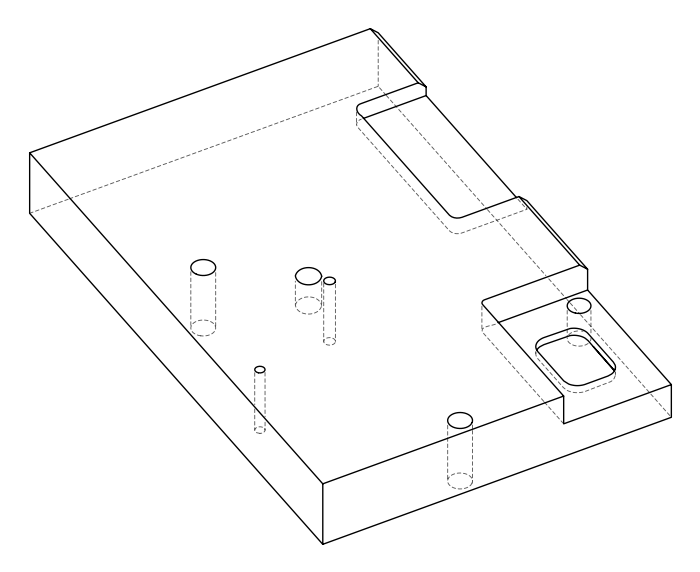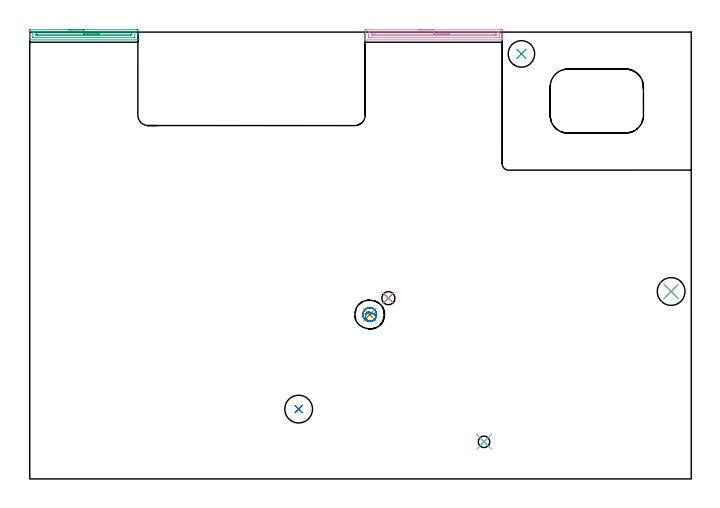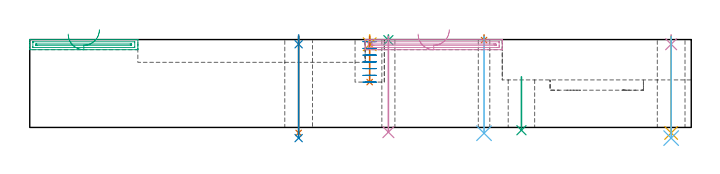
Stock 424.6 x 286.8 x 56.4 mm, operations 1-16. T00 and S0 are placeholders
(PLAN: 19 operations, 13 tool changes, 141.7 min)
(1 SPOT_DRILL | STEP1HOLE | NXT0321_9005460120000 | 0.03 min | 0 mm3)
(2 SPOT_DRILL_1 | STEP1HOLE_1 | NXT0321_9005460120000 | 0.05 min | 183 mm3)
(3 SPOT_DRILL_2 | STEP1HOLE_3 | NXT0321_9005460120000 | 0.03 min | 1 mm3)
(4 SPOT_DRILL_3 | STEP1HOLE_4 | NXT0321_9005460120000 | 0.05 min | 183 mm3)
(5 SPOT_DRILL_4 | STEP1POCKET | NXT0321_9005460120000 | 0.05 min | 183 mm3)
(6 DRILL_THROUGH_HOLE_INTO_CENTER | STEP1HOLE | UGT0301_194 | 0.25 min | 2404 mm3)
(7 DRILL_THROUGH_HOLE_INTO_CENTER_1 | STEP1HOLE_1 | NXT0301_083 | 0.25 min | 5367 mm3)
(8 DRILL_TO_ENLARGE_THROUGH_HOLE | STEP1HOLE_1 | UGT0301_248 | 0.26 min | 8460 mm3)
(9 INDEXABLE_INSERT_DRILL_THROUGH_HOLE_FROM_SOLID | STEP1HOLE_2 | NXT0302_005 | 0.14 min | 12776 mm3)
(10 DRILL_THROUGH_HOLE_INTO_CENTER_2 | STEP1HOLE_3 | NXT0301_055 | 0.25 min | 3103 mm3)
(11 DRILL_THROUGH_HOLE_INTO_CENTER_3 | STEP1HOLE_4 | NXT0301_083 | 0.25 min | 5369 mm3)
(12 DRILL_TO_ENLARGE_THROUGH_HOLE_1 | STEP1HOLE_4 | UGT0301_248 | 0.26 min | 8457 mm3)
(13 DRILL_BLIND_HOLE_INTO_CENTER | STEP1POCKET | NXT0301_128 | 0.12 min | 2775 mm3)
(14 MILL_ROUGH_BLIND_HOLE_CONTOUR | STEP1POCKET | NXT0201_013 | Spiral | 1.38 min | 4611 mm3)
(15 AREA_MILL | FG_CHAMFER_SURFACE | UGT0205_001 | 1.84 min | 1554 mm3)
(16 AREA_MILL_1 | FG_CHAMFER_SURFACE_1 | UGT0205_001 | 2.28 min | 2036 mm3)
(17 MILL_CORNER_NOTCH_RECTANGULAR | CORNER_NOTCH_RECTANGULAR | NXT0201_008 | Follow Part, ap 1.5, ae 75% | 103.76 min | 272321 mm3)
(18 MILL_RECTANGULAR_POCKET | POCKET_RECTANGULAR_STRAIGHT | UGT0201_105 | Follow Part, ap 5.5, ae 75% | 0.73 min | 15531 mm3)
(19 MILL_SLOT | SLOT_PARTIAL_RECTANGULAR | NXT0201_013 | Follow Part, ap 2.5, ae 75% | 29.68 min | 127374 mm3)
(TOOL NXT0321_9005460120000 | NC Spot Drill, 142deg, 12mm, Carbide, Uncoated | D12 PA142 FL30 Z2)
(TOOL UGT0301_194 | Twist Drill 7.4 mm | D7.4 PA118 FL66 Z2)
(TOOL NXT0301_083 | Carbide Drill 11.2mm [860.1-1120-056A1-MM 2214] | D11.2 PA140 FL72 Z2)
(TOOL UGT0301_248 | Twist Drill 17.8 mm | D17.8 PA118 FL130 Z2)
(TOOL NXT0302_005 | Index. Insert Drill 17mm [880-D1700L20-05] | D17 PA176 FL85 Z2)
(TOOL NXT0301_055 | Carbide Drill 8.4mm [860.1-0840-042A1-MM 2214] | D8.4 PA140 FL61 Z2)
(TOOL NXT0301_128 | Carbide Drill 12mm [861.1-1200-036A1-GP GC34] | D12 PA150 FL37.4 Z2)
(TOOL NXT0201_013 | ENDMILL 10mm | D10 FL30 Z4)
(TOOL UGT0205_001 | Chamfer Mill 20 x 3 x 45 deg. | D20 FL50 Z2)
(TOOL NXT0201_008 | ENDMILL 6mm [2P460-0600-NA 1630] | D6 FL26 Z6)
(TOOL UGT0201_105 | End Mill 22 mm | D22 FL25 Z2)
(OP 1 SPOT_DRILL)
G17 G21 G94 G90
T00 M6
G54
G17 G0 G90 X291.6 Y23.8 S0 M3
G43 Z66.4 H0
G94 G81 G98 Z56.081 F250. R59.4
G80
M5
M2
(OP 2 SPOT_DRILL_1)
G17 G21 G94 G90
T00 M6
G54
G17 G0 G90 X172.6 Y44.8 S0 M3
G43 Z66.4 H0
G94 G81 G98 Z53.4 F250. R59.4
G80
M5
M2
(OP 3 SPOT_DRILL_2)
G17 G21 G94 G90
T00 M6
G54
G17 G0 G90 X230.2 Y116. S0 M3
G43 Z66.4 H0
G94 G81 G98 Z56.034 F250. R59.4
G80
M5
M2
(OP 4 SPOT_DRILL_3)
G17 G21 G94 G90
T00 M6
G54
G17 G0 G90 X411.7 Y120.3 S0 M3
G43 Z66.4 H0
G94 G81 G98 Z53.4 F250. R59.4
G80
M5
M2
(OP 5 SPOT_DRILL_4)
G17 G21 G94 G90
T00 M6
G54
G17 G0 G90 X218.2 Y105.5 S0 M3
G43 Z66.4 H0
G94 G81 G98 Z53.4 F250. R59.4
G80
M5
M2
(OP 6 DRILL_THROUGH_HOLE_INTO_CENTER)
G17 G21 G94 G90
T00 M6
G54
G17 G0 G90 X291.6 Y23.8 S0 M3
G43 Z66.4 H0
G94 G73 G98 Z-3.723 F250. Q6.68 R58.4
G80
M5
M2
(OP 7 DRILL_THROUGH_HOLE_INTO_CENTER_1)
G17 G21 G94 G90
T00 M6
G54
G17 G0 G90 X172.6 Y44.8 S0 M3
G43 Z66.4 H1
G94 G73 G98 Z-3.538 F250. Q9.99 R58.4
G80
M5
M2
(OP 8 DRILL_TO_ENLARGE_THROUGH_HOLE)
G17 G21 G94 G90
T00 M6
G54
G17 G0 G90 X172.6 Y44.8 S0 M3
G43 Z66.4 H0
G94 G73 G98 Z-6.848 F250. Q15.812 R58.4
G80
M5
M2
(OP 9 INDEXABLE_INSERT_DRILL_THROUGH_HOLE_FROM_SOLID)
G17 G21 G94 G90
T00 M6
G54
G17 G0 G90 X315.6 Y272.8 S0 M3
G43 Z66.4 H1
G94 G81 G98 Z-1.797 F250. R32.5
G80
M5
M2
(OP 10 DRILL_THROUGH_HOLE_INTO_CENTER_2)
G17 G21 G94 G90
T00 M6
G54
G17 G0 G90 X230.2 Y116. S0 M3
G43 Z66.4 H1
G94 G73 G98 Z-3.029 F250. Q7.429 R58.4
G80
M5
M2
(OP 11 DRILL_THROUGH_HOLE_INTO_CENTER_3)
G17 G21 G94 G90
T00 M6
G54
G17 G0 G90 X411.7 Y120.3 S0 M3
G43 Z66.4 H1
G94 G73 G98 Z-3.538 F250. Q9.99 R58.4
G80
M5
M2
(OP 12 DRILL_TO_ENLARGE_THROUGH_HOLE_1)
G17 G21 G94 G90
T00 M6
G54
G17 G0 G90 X411.7 Y120.3 S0 M3
G43 Z66.4 H0
G94 G73 G98 Z-6.848 F250. Q15.812 R58.4
G80
M5
M2
(OP 13 DRILL_BLIND_HOLE_INTO_CENTER)
G17 G21 G94 G90
T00 M6
G54
G17 G0 G90 X218.2 Y105.5 S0 M3
G43 Z66.4 H1
G94 G81 G98 Z29.1 F250. R58.4
G80
M5
M2
(OP 14 MILL_ROUGH_BLIND_HOLE_CONTOUR)
G17 G21 G94 G90
T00 M6
G54
G17 G0 G90 X218.2 Y105.5 S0 M3
G43 Z66.4 H0
Z55.071
G94 G3 X218.46 Y106.861 R0.706 F250.
X216.154 Y106.31 R2.063
X216.622 Y102.037 R2.904
X221.407 Y102.488 R3.633
X221.212 Y108.707 R4.4
X221.407 Y102.488 R-4.4
X221.31 Y105.598 R2.2
X218.2 Y105.5 R2.2
G0 Z50.743
G3 X218.46 Y106.861 R0.706
X216.154 Y106.31 R2.063
X216.622 Y102.037 R2.904
X221.407 Y102.488 R3.633
X221.212 Y108.707 R4.4
X221.407 Y102.488 R-4.4
X221.31 Y105.598 R2.2
X218.2 Y105.5 R2.2
G0 Z46.414
G3 X218.46 Y106.861 R0.706
X216.154 Y106.31 R2.063
X216.622 Y102.037 R2.904
X221.407 Y102.488 R3.633
X221.212 Y108.707 R4.4
X221.407 Y102.488 R-4.4
X221.31 Y105.598 R2.2
X218.2 Y105.5 R2.2
G0 Z42.086
G3 X218.46 Y106.861 R0.706
X216.154 Y106.31 R2.063
X216.622 Y102.037 R2.904
X221.407 Y102.488 R3.633
X221.212 Y108.707 R4.4
X221.407 Y102.488 R-4.4
X221.31 Y105.598 R2.2
X218.2 Y105.5 R2.2
G0 Z37.757
G3 X218.46 Y106.861 R0.706
X216.154 Y106.31 R2.063
X216.622 Y102.037 R2.904
X221.407 Y102.488 R3.633
X221.212 Y108.707 R4.4
X221.407 Y102.488 R-4.4
X221.31 Y105.598 R2.2
X218.2 Y105.5 R2.2
G0 Z33.429
G3 X218.46 Y106.861 R0.706
X216.154 Y106.31 R2.063
X216.622 Y102.037 R2.904
X221.407 Y102.488 R3.633
X221.212 Y108.707 R4.4
X221.407 Y102.488 R-4.4
X221.31 Y105.598 R2.2
X218.2 Y105.5 R2.2
G0 Z29.1
G3 X218.46 Y106.861 R0.706
X216.154 Y106.31 R2.063
X216.622 Y102.037 R2.904
X221.407 Y102.488 R3.633
X221.212 Y108.707 R4.4
X221.407 Y102.488 R-4.4
X221.31 Y105.598 R2.2
X218.2 Y105.5 R2.2
G0 Z66.4
M5
M2
(OP 15 AREA_MILL)
G17 G21 G94 G90
T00 M6
G54
G17 G0 G90 X24.7 Y288.3 S1061 M3
G43 Z66.4 H0
Z59.9
G94 G1 X24.738 Z59.028 F250.
X24.852 Z58.164
X25.041 Z57.312
X25.303 Z56.48
X25.637 Z55.674
X26.04 Z54.9
X26.508 Z54.164
X27.04 Z53.472
X27.629 Z52.829
X28.272 Z52.24
X28.964 Z51.708
X29.7 Z51.24
X30.474 Z50.837
X31.28 Z50.503
X32.112 Z50.241
X32.963 Z50.052
X33.828 Z49.938
X34.7 Z49.9
X68.289
X68.865 Y288.297 Z49.903
X69.393 Y288.291 Z49.905
X69.397 Y288.255 Z49.94
X69.4 Y287.722 Z50.473
Y287.368 Z50.827
Y285.941 Z52.253
Y285.233 Z52.965
Y285.05 Z53.147
Y282.037 Z56.161
X69.393 Y281.825 Z56.368
X69.39 Y281.803 Z56.389
X69.309 Y281.8 Z56.4
X0.091
X0.01 Y281.803 Z56.389
X0.007 Y281.825 Z56.368
X0. Y282.037 Z56.161
Y283.794 Z54.405
Y285.049 Z53.149
Y285.233 Z52.965
Y285.941 Z52.253
X0.001 Y287.722 Z50.473
X0.003 Y288.255 Z49.94
X0.007 Y288.291 Z49.905
X0.535 Y288.3 Z49.9
X34.7
Y286.886 Z51.314
X67.09 Y286.885 Z51.315
X67.145 Y286.884 Z51.316
X67.253 Y286.879 Z51.321
X67.39 Y286.869 Z51.331
X67.393 Y286.831 Z51.369
X67.399 Y286.522 Z51.678
Y283.849 Z54.351
X67.393 Y283.269 Z54.931
X67.39 Y283.233 Z54.967
X67.376 Y283.221 Z54.979
X67.308 Y283.218 Z54.982
X67.199 Y283.215 Z54.985
X2.31
X2.255 Y283.216 Z54.984
X2.147 Y283.221 Z54.979
X2.01 Y283.231 Z54.969
X2.007 Y283.269 Z54.931
X2.001 Y283.578 Z54.622
Y286.251 Z51.949
X2.007 Y286.831 Z51.369
X2.01 Y286.867 Z51.333
X2.024 Y286.879 Z51.321
X2.092 Y286.882 Z51.318
X2.201 Y286.885 Z51.315
X34.7 Y286.886 Z51.314
Y285.472 Z52.728
X64.896 Y285.471 Z52.729
X65.316 Y285.469 Z52.731
X65.374 Y285.467 Z52.733
X65.384 Y285.466 Z52.734
X65.39 Y285.417 Z52.783
X65.395 Y285.304 Z52.896
X65.399 Y285.135 Z53.065
X65.4 Y285.05 Z53.15
Y284.966 Z53.234
X65.397 Y284.881 Z53.319
X65.39 Y284.711 Z53.489
X65.385 Y284.634 Z53.566
X65.367 Y284.633 Z53.567
X65.316 Y284.631 Z53.569
X64.848 Y284.629 Z53.571
X64.428 Y284.628 Z53.572
X4.504 Y284.629 Z53.571
X4.084 Y284.631 Z53.569
X4.026 Y284.633 Z53.567
X4.016 Y284.634 Z53.566
X4.01 Y284.683 Z53.517
X4.005 Y284.796 Z53.404
X4.001 Y284.965 Z53.235
X4. Y285.05 Z53.15
Y285.134 Z53.066
X4.003 Y285.219 Z52.981
X4.01 Y285.389 Z52.811
X4.015 Y285.466 Z52.734
X4.033 Y285.467 Z52.733
X4.084 Y285.469 Z52.731
X4.552 Y285.471 Z52.729
X4.972
X34.7 Y285.472 Z52.728
X35.572 Z52.767
X36.436 Z52.88
X37.288 Z53.069
X38.12 Z53.332
X38.926 Z53.665
X39.7 Z54.068
X40.436 Z54.537
X41.128 Z55.068
X41.771 Z55.657
X42.36 Z56.301
X42.891 Z56.993
X43.36 Z57.728
X43.763 Z58.502
X44.097 Z59.308
X44.359 Z60.14
X44.548 Z60.992
X44.662 Z61.857
X44.7 Z62.728
G0 Z66.4
M5
M2
(OP 16 AREA_MILL_1)
G17 G21 G94 G90
T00 M6
G54
G17 G0 G90 X249.3 Y288.3 S1061 M3
G43 Z66.4 H0
Z59.9
G94 G1 X249.338 Z59.028 F250.
X249.452 Z58.164
X249.641 Z57.312
X249.903 Z56.48
X250.237 Z55.674
X250.64 Z54.9
X251.108 Z54.164
X251.64 Z53.472
X252.229 Z52.829
X252.872 Z52.24
X253.564 Z51.708
X254.3 Z51.24
X255.074 Z50.837
X255.88 Z50.503
X256.712 Z50.241
X257.564 Z50.052
X258.428 Z49.938
X259.3 Z49.9
X302.089
X302.67 Y288.299 Z49.901
X303.244 Y288.294 Z49.904
X303.292 Y288.291 Z49.906
X303.3 Y287.722 Z50.475
Y285.05 Z53.145
Y283.634 Z54.563
Y283.269 Z54.926
Y282.539 Z55.66
Y282.274 Z55.926
X303.293 Y281.852 Z56.339
X303.29 Y281.803 Z56.388
X303.117 Y281.8 Z56.4
X215.483
X215.31 Y281.803 Z56.388
X215.307 Y281.852 Z56.339
X215.3 Y282.274 Z55.926
Y282.54 Z55.66
Y283.269 Z54.926
Y284.524 Z53.673
Y285.941 Z52.255
Y286.568 Z51.628
Y287.459 Z50.738
X215.302 Y287.722 Z50.475
X215.308 Y288.291 Z49.906
X215.356 Y288.294 Z49.903
X215.93 Y288.3 Z49.9
X259.3
Y286.886 Z51.314
X299.987
X300.83 Y286.882 Z51.318
X300.881 Y286.879 Z51.321
X301.29 Y286.831 Z51.369
X301.297 Y286.417 Z51.783
X301.299 Y285.941 Z52.259
X301.3 Y285.524 Z52.676
X301.299 Y283.744 Z54.456
X301.292 Y283.269 Z54.931
X301.29 Y283.224 Z54.976
X301.101 Y283.218 Z54.982
X300.991 Y283.215 Z54.985
X218.613 Y283.214 Z54.986
X217.77 Y283.218 Z54.982
X217.719 Y283.221 Z54.979
X217.31 Y283.269 Z54.931
X217.303 Y283.683 Z54.517
X217.301 Y284.159 Z54.041
X217.3 Y284.576 Z53.624
X217.301 Y286.356 Z51.844
X217.308 Y286.831 Z51.369
X217.31 Y286.876 Z51.324
X217.499 Y286.882 Z51.318
X217.609 Y286.885 Z51.315
X259.3 Y286.886 Z51.314
Y285.472 Z52.728
X298.67 Y285.471 Z52.729
X299.093 Y285.47 Z52.73
X299.233 Y285.468 Z52.732
X299.276 Y285.465 Z52.735
X299.29 Y285.393 Z52.807
X299.296 Y285.256 Z52.944
X299.299 Y285.05 Z53.15
X299.298 Y284.846 Z53.354
X299.29 Y284.644 Z53.556
X299.093 Y284.636 Z53.564
X298.62 Y284.63 Z53.57
X298.199 Y284.629 Z53.571
X297.728 Y284.628 Z53.572
X219.93 Y284.629 Z53.571
X219.507 Y284.63 Z53.57
X219.367 Y284.632 Z53.568
X219.324 Y284.635 Z53.565
X219.31 Y284.707 Z53.493
X219.304 Y284.844 Z53.356
X219.301 Y285.05 Z53.15
X219.302 Y285.254 Z52.946
X219.31 Y285.456 Z52.744
X219.507 Y285.465 Z52.735
X219.98 Y285.47 Z52.73
X220.401 Y285.471 Z52.729
X220.872 Y285.472 Z52.728
X259.3
X260.172 Z52.767
X261.036 Z52.88
X261.888 Z53.069
X262.72 Z53.332
X263.526 Z53.665
X264.3 Z54.068
X265.036 Z54.537
X265.728 Z55.068
X266.371 Z55.657
X266.96 Z56.301
X267.492 Z56.993
X267.96 Z57.728
X268.363 Z58.502
X268.697 Z59.308
X268.959 Z60.14
X269.148 Z60.992
X269.262 Z61.857
X269.3 Z62.728
G0 Z66.4
M5
M2
